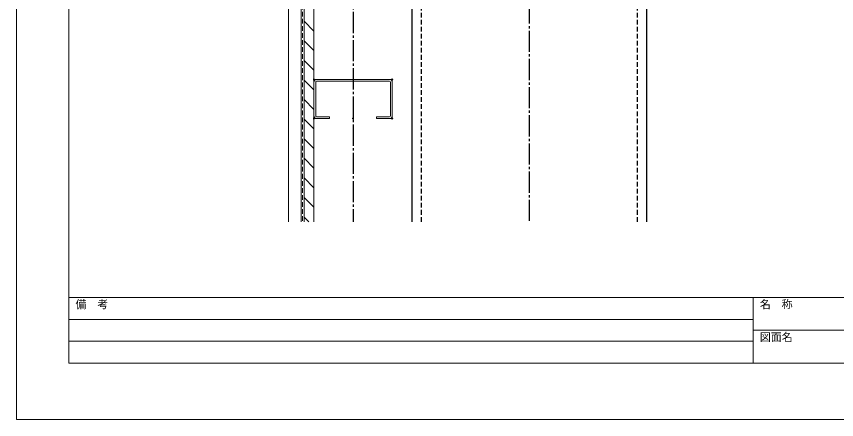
# Model space of a CAD drawing. Units: millimetres at full size, sheet at 1:3; details may follow other scales. Extents: x -1262 to 1258, y -891 to 1034.
# Drawn here: x -1262 to -214, y -891 to -376 of the extents above; entities that cross this region are included whole.
import ezdxf
from ezdxf.enums import TextEntityAlignment as Align

# ---------------------------------------------------------------- set-up
doc = ezdxf.new("R2010")
doc.units = ezdxf.units.MM
doc.header["$LTSCALE"] = 3
doc.header["$PDMODE"] = 32
doc.header["$PDSIZE"] = 1.5
doc.linetypes.add('CHAIN2', pattern=[12, 9, -1, 1, -1])
doc.linetypes.add('DASHED2', pattern=[3, 2, -1])
for name, color, linetype, lineweight in [('0-0_補助1', 4, 'Continuous', 5), ('0-4_寸法線1', 5, 'Continuous', 25), ('0-E_外壁1', 6, 'Continuous', 20), ('2-1_裏貼1', 2, 'Continuous', 18), ('3-9_断熱材1', 4, 'Continuous', 5), ('3-D_防水シート', 3, 'DASHED2', 9), ('4-3_H鋼2', 12, 'Continuous', 25), ('4-5_C鋼1', 2, 'Continuous', 18), ('5-B_枠2', 4, 'Continuous', 5), ('B-4_鉄骨芯', 1, 'CHAIN2', 25)]:
    doc.layers.add(name, color=color, linetype=linetype, lineweight=lineweight)
doc.styles.add('Arial', font='')
doc.styles.get('Arial').set_extended_font_data('Arial')

msp = doc.modelspace()

# ---------------------------------------------------------------- linework, layer by layer
at = {"layer": '0-0_補助1'}
for p, q in [((-1194.647, -735), (1191.647, -735)), ((-320.3, -735), (-320.3, -819)), ((-1194.647, -763), (-320.3, -763)), ((-320.3, -777), (651.647, -777)), ((-1194.647, -791), (-320.3, -791)), ((-1194.647, -819), (1191.647, -819)), ((1191.647, -819), (-1194.647, -819))]:
    msp.add_line(p, q, dxfattribs=at)
msp.add_lwpolyline([(1191.647, -819), (1191.647, 819), (-1194.647, 819), (-1194.647, -819)], dxfattribs=at)
at = {"layer": '0-4_寸法線1', "linetype": 'CHAIN2'}
msp.add_line((-831.346, 673.722), (-831.346, -638.289), dxfattribs=at)
at = {"layer": '0-E_外壁1'}
for p, q in [((-913.846, 142.695), (-913.846, -638.289)), ((-897.846, 142.695), (-897.846, -638.289))]:
    msp.add_line(p, q, dxfattribs=at)
at = {"layer": '2-1_裏貼1'}
for p, q in [((-881.346, -394.805), (-893.846, -382.305)), ((-881.346, -419.805), (-893.846, -407.305)), ((-881.346, -444.805), (-893.846, -432.305)), ((-881.346, -469.805), (-893.846, -457.305)), ((-881.346, -494.805), (-893.846, -482.305)), ((-881.346, -519.805), (-893.846, -507.305)), ((-881.346, -544.805), (-893.846, -532.305)), ((-881.346, -569.805), (-893.846, -557.305)), ((-881.346, -594.805), (-893.846, -582.305)), ((-881.346, -619.805), (-893.846, -607.305)), ((-887.862, -638.289), (-893.846, -632.305))]:
    msp.add_line(p, q, dxfattribs=at)
at = {"layer": '3-9_断熱材1'}
for p, q in [((-893.846, 142.695), (-893.846, -638.289)), ((-881.346, 142.695), (-881.346, -638.289))]:
    msp.add_line(p, q, dxfattribs=at)
at = {"layer": '3-D_防水シート'}
msp.add_line((-895.846, 142.695), (-895.846, -638.289), dxfattribs=at)
at = {"layer": '4-3_H鋼2'}
for p, q in [((-756.346, 87.695), (-756.346, -638.289)), ((-456.346, 87.695), (-456.346, -638.289))]:
    msp.add_line(p, q, dxfattribs=at)
at = {"layer": '4-3_H鋼2', "linetype": 'DASHED2'}
for p, q in [((-744.346, 87.695), (-744.346, -638.289)), ((-468.346, 87.695), (-468.346, -638.289))]:
    msp.add_line(p, q, dxfattribs=at)
at = {"layer": '4-5_C鋼1'}
for p, q in [((-881.346, -503.244), (-881.346, -459.844)), ((-879.046, -459.844), (-879.046, -503.244)), ((-878.046, -456.544), (-784.646, -456.544)), ((-784.646, -458.844), (-878.046, -458.844)), ((-783.646, -503.244), (-783.646, -459.844)), ((-781.346, -459.844), (-781.346, -503.244)), ((-784.646, -506.544), (-801.346, -506.544))]:
    msp.add_line(p, q, dxfattribs=at)
for points in [[(-878.046, -504.244), (-861.346, -504.244), (-861.346, -506.544), (-878.046, -506.544)], [(-801.346, -506.544), (-801.346, -504.244), (-784.646, -504.244)]]:
    msp.add_lwpolyline(points, dxfattribs=at)
for centre, radius, start, end in [((-878.046, -459.844), 3.3, 90, 180), ((-878.046, -459.844), 1, 90, 180), ((-784.646, -459.844), 3.3, 0.00004, 90), ((-784.646, -459.844), 1, 0, 90), ((-878.046, -503.244), 3.3, 179.99996, 270), ((-878.046, -503.244), 1, 180, 270), ((-784.646, -503.244), 1, 270, 0), ((-784.646, -503.244), 3.3, 270, 0.00004)]:
    msp.add_arc(centre, radius, start, end, dxfattribs=at)
for p in [(-881.346, -456.544), (-781.346, -456.544), (-881.346, -506.544), (-831.346, -506.544), (-781.346, -506.544)]:
    msp.add_point(p, dxfattribs=at)
at = {"layer": '5-B_枠2'}
msp.add_lwpolyline([(-1261.5, 891), (1258.5, 891), (1258.5, -891), (-1261.5, -891)], close=True, dxfattribs=at)
at = {"layer": 'B-4_鉄骨芯'}
msp.add_line((-606.346, 109.695), (-606.346, -638.289), dxfattribs=at)

# ---------------------------------------------------------------- texts
at = {"layer": '0-0_補助1', "style": 'Arial'}
for s, p in [('備\u3000考', (-1185.974, -751.913)), ('名\u3000称', (-311.626, -751.913)), ('図面名', (-311.626, -793.913))]:
    msp.add_text(s, height=10.23, dxfattribs=at).set_placement(p, align=Align.BOTTOM_LEFT)

doc.saveas('drawing.dxf')
